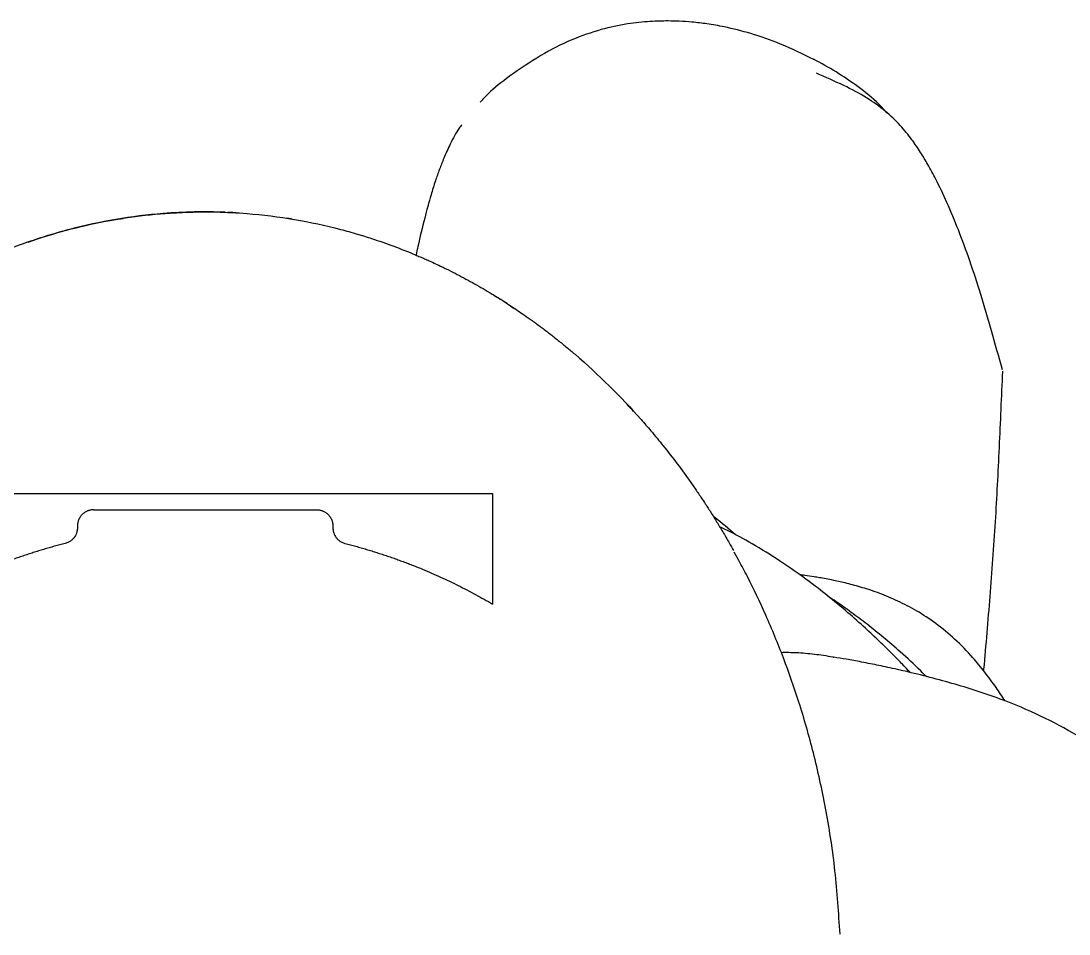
# Model space of a CAD drawing. Header units: inches. Extents: x 16559 to 58559, y 6500 to 36200.
# Drawn here: x 21708.2 to 21916.5, y 20215 to 20396.5 of the extents above; entities that cross this region are included whole.
import ezdxf

# ---------------------------------------------------------------- set-up
doc = ezdxf.new("R2010")
doc.units = ezdxf.units.IN
doc.header["$LTSCALE"] = 300

# ---------------------------------------------------------------- blocks, each defined once
blk = doc.blocks.new('A$C74912eca')
at = {"color": 7, "linetype": 'Continuous', "lineweight": 25}
for p, q in [((-57.15, 95.68), (57.15, 95.68)), ((57.15, 95.68), (57.15, 73.68)), ((-25.4, 89.2), (-25.4, 88.85)), ((25.4, 89.2), (25.4, 88.85)), ((106.08, 82.32), (105.19, 83.98))]:
    blk.add_line(p, q, dxfattribs=at)
at = {"color": 7, "linetype": 'Continuous', "lineweight": 25, "flags": 128}
blk.add_lwpolyline([(-22.23, 92.42), (0, 92.42), (22.22, 92.42)], dxfattribs=at)
at = {"color": 7, "linetype": 'Continuous', "lineweight": 25}
for points, knots in [([(120.99, 181.95), (118.82, 183), (114.75, 184.98), (108.77, 187.06), (103.85, 188.32), (99.93, 189.01), (96.94, 189.36), (94.36, 189.53), (91.59, 189.6), (88.17, 189.5), (83.7, 189.02), (78.44, 187.91), (72.63, 185.84), (66.49, 182.75), (62.57, 180), (60.53, 178.58)], [0, 0, 0, 0, 0.112638, 0.211009, 0.295399, 0.349775, 0.396677, 0.43618, 0.47027, 0.526088, 0.596318, 0.680084, 0.776345, 0.883925, 1, 1, 1, 1]), ([(120.94, 181.96), (120.95, 181.97), (120.98, 181.98), (120.97, 181.94), (120.97, 181.93)], [0, 0, 0, 0, 0.555638, 1, 1, 1, 1]), ([(135.61, 171.26), (135.07, 171.85), (133.31, 173.79), (129.87, 176.51), (125.51, 179.5), (122.46, 181.16), (120.95, 181.98)], [0, 0, 0, 0, 0.132072, 0.429218, 0.718344, 1, 1, 1, 1]), ([(60.46, 178.53), (58.99, 177.43), (56.92, 175.88), (55.17, 173.97), (54.66, 173.42)], [0, 0, 0, 0, 0.707873, 1, 1, 1, 1]), ([(60.56, 178.56), (60.52, 178.56), (60.47, 178.57), (60.47, 178.53), (60.46, 178.53)], [0, 0, 0, 0, 0.765429, 1, 1, 1, 1]), ([(158.5, 120.25), (157.78, 122.84), (156.41, 127.84), (154.28, 135.07), (152.1, 141.76), (149.86, 147.87), (147.61, 153.3), (145.56, 157.62), (143.78, 160.92), (142.21, 163.54), (140.43, 166.16), (138.16, 168.97), (135.17, 171.81), (131.4, 174.48), (126.76, 176.93), (123.34, 178.39), (121.51, 179.17)], [0, 0, 0, 0, 0.111122, 0.214764, 0.311564, 0.401636, 0.483127, 0.553695, 0.598917, 0.637697, 0.679781, 0.729792, 0.785904, 0.848286, 0.918707, 1, 1, 1, 1]), ([(51, 168.94), (50.84, 168.72), (49.95, 167.53), (48.78, 165.28), (47.51, 162.52), (46.57, 160.08), (45.72, 157.66), (44.72, 154.43), (43.54, 150.09), (42.57, 146.09), (42.05, 143.62), (41.92, 143.04)], [0, 0, 0, 0, 0.029308, 0.16184, 0.273455, 0.358869, 0.446505, 0.55312, 0.726398, 0.935547, 1, 1, 1, 1]), ([(-35.2, 145.63), (-30.18, 147.38), (-25.03, 148.77), (-14.58, 150.76), (-9.27, 151.36), (-3.95, 151.56)], [0, 0, 0, 0, 0.5, 0.5, 1, 1, 1, 1]), ([(-17.15, 150.22), (-16.99, 150.25), (-16.7, 150.31), (-16.4, 150.34), (-16.27, 150.35)], [0, 0, 0, 0, 0.555834, 1, 1, 1, 1]), ([(-6.11, 151.42), (-5.84, 151.45), (-5.31, 151.52), (-4.76, 151.51), (-4.49, 151.5)], [0, 0, 0, 0, 0.499782, 1, 1, 1, 1]), ([(6.11, 151.42), (5.84, 151.45), (5.31, 151.52), (4.76, 151.51), (4.49, 151.5)], [0, 0, 0, 0, 0.499782, 1, 1, 1, 1]), ([(17.15, 150.22), (16.99, 150.25), (16.7, 150.31), (16.4, 150.34), (16.27, 150.35)], [0, 0, 0, 0, 0.555834, 1, 1, 1, 1]), ([(41.82, 143.09), (42.13, 142.96), (42.73, 142.7), (43.64, 142.31), (45.1, 141.66), (46.53, 140.99), (48.24, 140.16), (49.69, 139.43), (51.42, 138.52), (53.13, 137.59), (54.82, 136.63), (55.94, 135.97), (56.5, 135.64)], [0, 0, 0, 0, 0.059999, 0.119989, 0.179971, 0.350348, 0.408312, 0.52669, 0.645046, 0.763382, 0.8817, 1, 1, 1, 1]), ([(56.5, 135.64), (56.74, 135.49), (57.46, 135.05), (58.88, 134.18), (60.96, 132.84), (63.08, 131.4), (65.09, 129.98), (66.76, 128.76), (68.49, 127.44), (70.19, 126.1), (71.87, 124.73), (72.98, 123.79), (73.53, 123.33)], [0, 0, 0, 0, 0.040816, 0.119885, 0.237188, 0.394523, 0.48437, 0.587579, 0.690752, 0.793884, 0.896969, 1, 1, 1, 1]), ([(61.42, 132.39), (60.43, 133.1), (59.22, 133.97), (57.93, 134.71), (57.7, 134.84)], [0, 0, 0, 0, 0.819801, 1, 1, 1, 1]), ([(154.79, 60.39), (154.81, 60.52), (155.26, 65.45), (156.1, 75.32), (157.17, 90), (157.94, 104.92), (158.35, 114.91), (158.57, 119.96)], [0, 0, 0, 0, 0.006502, 0.24912, 0.497766, 0.746355, 1, 1, 1, 1]), ([(85.17, 111.95), (85.06, 112.08), (84.64, 112.57), (84.18, 113.02), (83.84, 113.36)], [0, 0, 0, 0, 0.261934, 1, 1, 1, 1]), ([(96.56, 97.85), (96.76, 97.55), (97.17, 96.97), (97.78, 96.08), (98.39, 95.19), (98.99, 94.29), (99.58, 93.39), (100.16, 92.49), (100.87, 91.38), (101.78, 89.91), (102.94, 88), (104.06, 86.08), (104.77, 84.81), (105.06, 84.3)], [0, 0, 0, 0, 0.067294, 0.134584, 0.20187, 0.269153, 0.336432, 0.403707, 0.47098, 0.582612, 0.72802, 0.889787, 1, 1, 1, 1]), ([(-22.23, 92.42), (-22.29, 92.41), (-22.41, 92.41), (-22.59, 92.4), (-22.77, 92.37), (-22.95, 92.33), (-23.12, 92.29), (-23.29, 92.23), (-23.5, 92.15), (-23.75, 92.03), (-24.11, 91.81), (-24.5, 91.48), (-24.82, 91.07), (-25.04, 90.7), (-25.18, 90.39), (-25.28, 90.09), (-25.35, 89.8), (-25.39, 89.5), (-25.4, 89.3), (-25.4, 89.2)], [0, 0, 0, 0, 0.036628, 0.072926, 0.109014, 0.145013, 0.181045, 0.217233, 0.253696, 0.316257, 0.378908, 0.50567, 0.619898, 0.691163, 0.76251, 0.821843, 0.88087, 0.940091, 1, 1, 1, 1]), ([(22.22, 92.42), (22.29, 92.41), (22.41, 92.41), (22.59, 92.4), (22.77, 92.37), (22.95, 92.33), (23.12, 92.29), (23.29, 92.23), (23.5, 92.15), (23.75, 92.03), (24.11, 91.81), (24.5, 91.48), (24.82, 91.07), (25.04, 90.7), (25.18, 90.39), (25.28, 90.09), (25.35, 89.8), (25.39, 89.5), (25.4, 89.3), (25.4, 89.2)], [0, 0, 0, 0, 0.036628, 0.072926, 0.109014, 0.145013, 0.181045, 0.217233, 0.253696, 0.316257, 0.378908, 0.50567, 0.619898, 0.691163, 0.76251, 0.821843, 0.88087, 0.940091, 1, 1, 1, 1]), ([(105.44, 87.44), (104.07, 88.63), (102.63, 89.88), (101.11, 91.04), (101.04, 91.1)], [0, 0, 0, 0, 0.950804, 1, 1, 1, 1]), ([(-25.4, 88.85), (-25.4, 88.79), (-25.4, 88.67), (-25.42, 88.49), (-25.44, 88.32), (-25.48, 88.15), (-25.52, 87.98), (-25.6, 87.7), (-25.77, 87.32), (-26.06, 86.86), (-26.43, 86.46), (-26.82, 86.16), (-27.17, 85.96), (-27.48, 85.83), (-27.69, 85.76), (-27.8, 85.73)], [0, 0, 0, 0, 0.042315, 0.084242, 0.125898, 0.167407, 0.208888, 0.250466, 0.375298, 0.500174, 0.63149, 0.76252, 0.84154, 0.920403, 1, 1, 1, 1]), ([(25.4, 88.85), (25.4, 88.79), (25.4, 88.67), (25.42, 88.49), (25.44, 88.32), (25.48, 88.15), (25.52, 87.98), (25.6, 87.7), (25.77, 87.32), (26.06, 86.86), (26.43, 86.46), (26.82, 86.16), (27.17, 85.96), (27.48, 85.83), (27.69, 85.76), (27.8, 85.73)], [0, 0, 0, 0, 0.042315, 0.084242, 0.125898, 0.167407, 0.208888, 0.250466, 0.375298, 0.500174, 0.63149, 0.76252, 0.84154, 0.920403, 1, 1, 1, 1]), ([(140.17, 60.08), (140.04, 60.22), (139.56, 60.74), (138.43, 61.93), (136.56, 63.84), (134.08, 66.28), (131.1, 69.06), (127.63, 72.15), (123.5, 75.57), (118.97, 79.03), (114.03, 82.47), (108.99, 85.57), (104.97, 87.78), (102.74, 88.83), (102.24, 89.06)], [0, 0, 0, 0, 0.015385, 0.056636, 0.119063, 0.198782, 0.279055, 0.374669, 0.48579, 0.607572, 0.722169, 0.851938, 0.966872, 1, 1, 1, 1]), ([(-27.8, 85.73), (-28.16, 85.64), (-28.87, 85.46), (-29.94, 85.17), (-31, 84.87), (-32.06, 84.56), (-33.11, 84.25), (-34.16, 83.92), (-35.21, 83.58), (-36.26, 83.23), (-37.3, 82.87), (-38.34, 82.5), (-39.37, 82.12), (-40.4, 81.73), (-41.69, 81.23), (-43.24, 80.61), (-45.03, 79.85), (-46.81, 79.06), (-48.57, 78.24), (-50.31, 77.39), (-52.05, 76.5), (-53.76, 75.59), (-55.47, 74.65), (-56.59, 74), (-57.15, 73.68)], [0, 0, 0, 0, 0.034667, 0.069316, 0.103951, 0.138574, 0.17319, 0.2078, 0.242409, 0.277021, 0.311637, 0.346262, 0.380899, 0.415551, 0.450221, 0.51139, 0.572497, 0.633558, 0.694592, 0.755618, 0.816654, 0.877717, 0.938827, 1, 1, 1, 1]), ([(27.8, 85.73), (28.16, 85.64), (28.87, 85.46), (29.94, 85.17), (31, 84.87), (32.06, 84.56), (33.11, 84.25), (34.16, 83.92), (35.21, 83.58), (36.26, 83.23), (37.3, 82.87), (38.34, 82.5), (39.37, 82.12), (40.4, 81.73), (41.69, 81.23), (43.24, 80.61), (45.03, 79.85), (46.81, 79.06), (48.57, 78.24), (50.31, 77.39), (52.05, 76.5), (53.76, 75.59), (55.47, 74.65), (56.59, 74), (57.15, 73.68)], [0, 0, 0, 0, 0.034667, 0.069316, 0.103951, 0.138574, 0.17319, 0.2078, 0.242409, 0.277021, 0.311637, 0.346262, 0.380899, 0.415551, 0.450221, 0.51139, 0.572497, 0.633558, 0.694592, 0.755618, 0.816654, 0.877717, 0.938827, 1, 1, 1, 1]), ([(126.22, 8.1), (125.95, 12.29), (125.42, 20.44), (123.62, 32.24), (121.26, 43.24), (118.38, 53.43), (115.14, 62.78), (111.62, 71.28), (108.61, 77.72), (106.66, 81.27), (106.08, 82.32)], [0, 0, 0, 0, 0.163452, 0.31777, 0.463041, 0.599279, 0.726447, 0.844545, 0.953562, 1, 1, 1, 1]), ([(159.04, 54.43), (158.45, 55.32), (157.18, 57.24), (155.04, 60.14), (152.35, 63.41), (149.15, 66.71), (145.38, 69.83), (141.58, 72.34), (137.82, 74.3), (134.75, 75.58), (132.35, 76.43), (130.64, 76.96), (129.04, 77.42), (127.55, 77.81), (126.16, 78.14), (124.73, 78.45), (123.33, 78.72), (122.05, 78.95), (120.74, 79.16), (119.5, 79.34), (118.54, 79.47), (118.19, 79.52)], [0, 0, 0, 0, 0.0451099, 0.0982685, 0.1493148, 0.2207829, 0.2878177, 0.3505319, 0.4083542, 0.4623685, 0.4881303, 0.5135635, 0.5396416, 0.5672704, 0.5972141, 0.6300805, 0.6792216, 0.7351623, 0.798375, 0.9257674, 1, 1, 1, 1]), ([(143.42, 59.22), (143.03, 59.62), (141.35, 61.34), (138.49, 63.95), (134.92, 67.02), (131.67, 69.63), (128.51, 72.01), (125.93, 73.85), (124.4, 74.86), (123.89, 75.2)], [0, 0, 0, 0, 0.06495, 0.282817, 0.457632, 0.62205, 0.777327, 0.926139, 1, 1, 1, 1]), ([(114.51, 64.09), (115.52, 64.1), (117.64, 64.11), (121.1, 63.77), (123.6, 63.44), (124.92, 63.14), (125, 63.12)], [0, 0, 0, 0, 0.310173, 0.648052, 0.978244, 1, 1, 1, 1]), ([(178.67, 43.98), (178.04, 44.44), (176.56, 45.53), (172.8, 47.97), (167.03, 51.12), (158.83, 54.67), (149.66, 57.7), (142.39, 59.58), (137.69, 60.67), (135.76, 61.1), (133.98, 61.47), (132.22, 61.83), (130, 62.27), (127.58, 62.7), (125.81, 62.99), (125, 63.13)], [0, 0, 0, 0, 0.039646, 0.092858, 0.235745, 0.383199, 0.555939, 0.732639, 0.768612, 0.802486, 0.833512, 0.861713, 0.89375, 0.951168, 1, 1, 1, 1])]:
    blk.add_open_spline(points, degree=3, knots=knots, dxfattribs=at)
for points in [[(-17.77, 150.13), (-20.85, 149.6), (-23.92, 148.94), (-26.94, 148.15)], [(-8.32, 151.31), (-11.49, 151.06), (-14.64, 150.66), (-17.77, 150.13)], [(3.95, 151.56), (-0.14, 151.71), (-4.24, 151.63), (-8.32, 151.31)], [(-3.95, 151.56), (0.14, 151.71), (4.24, 151.63), (8.32, 151.31)], [(8.32, 151.31), (11.49, 151.06), (14.64, 150.66), (17.77, 150.13)], [(17.77, 150.13), (20.85, 149.6), (23.92, 148.94), (26.94, 148.15)], [(-26.94, 148.15), (-28.04, 147.86), (-29.13, 147.56), (-30.22, 147.23)], [(26.94, 148.15), (28.04, 147.86), (29.13, 147.56), (30.22, 147.23)], [(-33.1, 146.34), (-36.05, 145.38), (-38.96, 144.29), (-41.82, 143.09)], [(-30.22, 147.23), (-31.18, 146.95), (-32.15, 146.65), (-33.1, 146.34)], [(30.22, 147.23), (31.18, 146.95), (32.15, 146.65), (33.1, 146.34)], [(33.1, 146.34), (36.05, 145.38), (38.96, 144.29), (41.82, 143.09)], [(73.53, 123.33), (78.2, 119.32), (82.58, 114.98), (86.66, 110.37)], [(86.66, 110.37), (87.32, 109.63), (87.97, 108.88), (88.62, 108.12)], [(88.62, 108.12), (89.44, 107.14), (90.26, 106.16), (91.05, 105.16)], [(91.05, 105.16), (92.97, 102.78), (94.8, 100.34), (96.56, 97.85)]]:
    blk.add_open_spline(points, degree=3, dxfattribs=at)

msp = doc.modelspace()

# ---------------------------------------------------------------- block references
msp.add_blockref('A$C74912eca', (21744.779, 20206.913))

doc.saveas('drawing.dxf')
